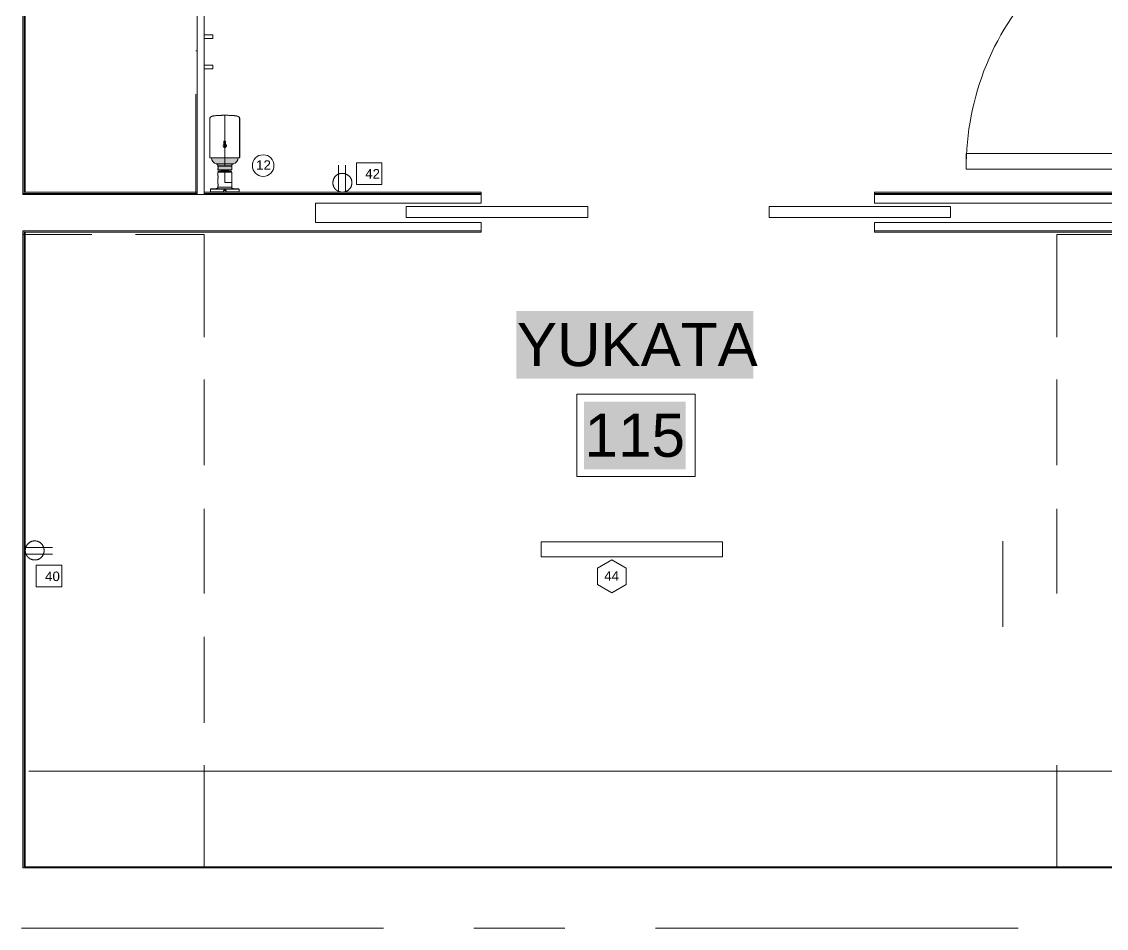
# Model space of a CAD drawing. Header units: inches. Extents: x 0.9 to 36.3, y 0.7 to 23.3.
# Drawn here: x 20.311 to 21.805, y 6.11 to 7.36 of the extents above; entities that cross this region are included whole.
import ezdxf

# ---------------------------------------------------------------- set-up
doc = ezdxf.new("R2010")
doc.units = ezdxf.units.IN
for name, color, linetype, lineweight, true_color in [('Boarder for name', 7, 'Continuous', 5, 0x777777), ('Doors', 7, 'Continuous', 5, 0xf2db9c), ('Lights', 7, 'Continuous', 5, 0xff0a0a), ('Numbering Lights', 1, 'Continuous', 0, 0xff0000), ('PDF_Geometry', 7, 'Continuous', 9, 0x777777)]:
    doc.layers.add(name, color=color, linetype=linetype, lineweight=lineweight, true_color=true_color)
for name, color, linetype, lineweight in [('CCTV', 253, 'Continuous', 0), ('Numbering CCTV', 253, 'Continuous', 0), ('Numbering receptecles', 170, 'Continuous', 0), ('Receptacles', 170, 'Continuous', 0)]:
    doc.layers.add(name, color=color, linetype=linetype, lineweight=lineweight)
doc.layers.add('PDF_Solid Fills', color=7, linetype='Continuous', true_color=0xffffff)
doc.layers.add('PDF_Text', color=7, linetype='Continuous')
doc.styles.add('PDF Arial', font='arial.ttf')
doc.styles.get("Standard").update_dxf_attribs({"font": 'arial.ttf'})

msp = doc.modelspace()

# ---------------------------------------------------------------- hatches: boundary and pattern name
at = {"layer": 'CCTV', "linetype": 'ByBlock', "ltscale": 0.001, "transparency": 33554559}
h = msp.add_hatch(color=256, dxfattribs=at)
edge = h.paths.add_edge_path()
edge.add_line((20.5907, 7.172), (20.5725, 7.172))
edge.add_arc((20.5811, 7.172), 0.00856, 180, 255.7838)
edge.add_spline(control_points=[(20.579, 7.1637), (20.579, 7.1637), (20.579, 7.1637), (20.579, 7.1637), (20.579, 7.1637), (20.579, 7.1637), (20.5791, 7.1637), (20.5791, 7.1637), (20.5792, 7.1637), (20.5793, 7.1637), (20.5795, 7.1637), (20.5796, 7.1637), (20.5798, 7.1637), (20.58, 7.1637), (20.5804, 7.1637), (20.5809, 7.1637), (20.5815, 7.1638), (20.5823, 7.1638), (20.5831, 7.1638), (20.584, 7.1637), (20.585, 7.1637), (20.5864, 7.1637), (20.5884, 7.1637), (20.5899, 7.1637), (20.5907, 7.1637)], knot_values=[0, 0, 0, 0, 0.000301, 0.001197, 0.002683, 0.004751, 0.007393, 0.010602, 0.018692, 0.028967, 0.041382, 0.055898, 0.072473, 0.091076, 0.111707, 0.159142, 0.214994, 0.279001, 0.350326, 0.42805, 0.511613, 0.600683, 0.793467, 1, 1, 1, 1], degree=3, periodic=0)
edge.add_line((20.5907, 7.1637), (20.5907, 7.172))
edge = h.paths.add_edge_path()
edge.add_line((20.609, 7.172), (20.5907, 7.172))
edge.add_line((20.5907, 7.172), (20.5907, 7.1637))
edge.add_spline(control_points=[(20.5907, 7.1637), (20.5915, 7.1637), (20.5931, 7.1637), (20.5954, 7.1637), (20.5971, 7.1637), (20.5984, 7.1638), (20.5992, 7.1638), (20.5999, 7.1638), (20.6006, 7.1637), (20.6012, 7.1637), (20.6016, 7.1637), (20.602, 7.1637), (20.6022, 7.1637), (20.6023, 7.1637), (20.6024, 7.1637), (20.6024, 7.1637), (20.6025, 7.1637), (20.6025, 7.1637), (20.6025, 7.1637)], knot_values=[0, 0, 0, 0, 0.206533, 0.399317, 0.57195, 0.649674, 0.720999, 0.785006, 0.840858, 0.888293, 0.927527, 0.958618, 0.971033, 0.981308, 0.989398, 0.995249, 0.998803, 1, 1, 1, 1], degree=3, periodic=0)
edge.add_arc((20.6004, 7.172), 0.00856, 284.2162, 360)
edge = h.paths.add_edge_path()
edge.add_spline(control_points=[(20.6002, 7.1608), (20.6002, 7.1612), (20.6003, 7.1618), (20.6008, 7.1627), (20.6016, 7.1634), (20.6022, 7.1637), (20.6025, 7.1637)], knot_values=[0, 0, 0, 0, 0.25011, 0.499979, 0.749911, 1, 1, 1, 1], degree=3, periodic=0)
edge.add_spline(control_points=[(20.6025, 7.1637), (20.6025, 7.1637), (20.6025, 7.1637), (20.6024, 7.1637), (20.6024, 7.1637), (20.6023, 7.1637), (20.6022, 7.1637), (20.602, 7.1637), (20.6016, 7.1637), (20.6012, 7.1637), (20.6006, 7.1637), (20.5999, 7.1638), (20.5992, 7.1638), (20.5984, 7.1638), (20.5971, 7.1637), (20.5954, 7.1637), (20.5931, 7.1637), (20.5915, 7.1637), (20.5907, 7.1637)], knot_values=[0, 0, 0, 0, 0.001197, 0.004751, 0.010602, 0.018692, 0.028967, 0.041382, 0.072473, 0.111707, 0.159142, 0.214994, 0.279001, 0.350326, 0.42805, 0.600683, 0.793467, 1, 1, 1, 1], degree=3, periodic=0)
edge.add_line((20.5907, 7.1637), (20.5907, 7.1608))
edge.add_line((20.5907, 7.1608), (20.6002, 7.1608))
edge = h.paths.add_edge_path()
edge.add_spline(control_points=[(20.5907, 7.1637), (20.5899, 7.1637), (20.5884, 7.1637), (20.5864, 7.1637), (20.585, 7.1637), (20.584, 7.1637), (20.5831, 7.1638), (20.5823, 7.1638), (20.5815, 7.1638), (20.5809, 7.1637), (20.5804, 7.1637), (20.58, 7.1637), (20.5798, 7.1637), (20.5796, 7.1637), (20.5795, 7.1637), (20.5793, 7.1637), (20.5792, 7.1637), (20.5791, 7.1637), (20.5791, 7.1637), (20.579, 7.1637), (20.579, 7.1637), (20.579, 7.1637), (20.579, 7.1637), (20.579, 7.1637), (20.579, 7.1637)], knot_values=[0, 0, 0, 0, 0.206533, 0.399317, 0.488387, 0.57195, 0.649674, 0.720999, 0.785006, 0.840858, 0.888293, 0.908924, 0.927527, 0.944102, 0.958618, 0.971033, 0.981308, 0.989398, 0.992607, 0.995249, 0.997317, 0.998803, 0.999699, 1, 1, 1, 1], degree=3, periodic=0)
edge.add_spline(control_points=[(20.579, 7.1637), (20.5793, 7.1637), (20.5799, 7.1634), (20.5807, 7.1627), (20.5812, 7.1618), (20.5813, 7.1612), (20.5813, 7.1608)], knot_values=[0, 0, 0, 0, 0.250089, 0.500021, 0.74989, 1, 1, 1, 1], degree=3, periodic=0)
edge.add_line((20.5813, 7.1608), (20.5907, 7.1608))
edge.add_line((20.5907, 7.1608), (20.5907, 7.1637))
h.paths.add_polyline_path([(20.6002, 7.1606), (20.5813, 7.1606), (20.5813, 7.16), (20.5813, 7.16), (20.5813, 7.1598), (20.5814, 7.1594), (20.5814, 7.1589), (20.5815, 7.1583), (20.5815, 7.1583, -0.016613), (20.5814, 7.1577, -0.025875), (20.5813, 7.1567, -0.00324), (20.5813, 7.1566), (20.5813, 7.1566), (20.5813, 7.1554), (20.6002, 7.1554)])

# ---------------------------------------------------------------- linework, layer by layer
at = {"layer": 'Boarder for name', "linetype": 'ByBlock'}
msp.add_lwpolyline([(21.0757, 6.846), (21.239, 6.846), (21.239, 6.7327), (21.0757, 6.7327)], close=True, dxfattribs=at)
at = {"layer": 'CCTV', "linetype": 'ByBlock'}
for p, q in [((20.5701, 7.2245), (20.5701, 7.2246)), ((20.5701, 7.223), (20.5701, 7.223)), ((20.5701, 7.223), (20.5701, 7.1758)), ((20.5701, 7.223), (20.5701, 7.223)), ((20.5702, 7.2265), (20.5703, 7.2269)), ((20.5702, 7.2264), (20.5703, 7.2268)), ((20.5702, 7.2265), (20.5702, 7.2264)), ((20.5703, 7.2268), (20.5703, 7.2269)), ((20.5703, 7.1722), (20.5703, 7.2268)), ((20.5907, 7.2308), (20.5907, 7.1954)), ((20.6112, 7.2265), (20.6112, 7.2269)), ((20.6112, 7.2269), (20.6112, 7.2268)), ((20.6112, 7.2268), (20.6112, 7.2264)), ((20.6112, 7.2268), (20.6112, 7.1722)), ((20.6112, 7.2264), (20.6112, 7.2265)), ((20.6114, 7.2246), (20.6114, 7.2245)), ((20.6114, 7.1758), (20.6114, 7.223)), ((20.6114, 7.223), (20.6114, 7.223)), ((20.6114, 7.223), (20.6114, 7.223)), ((20.5896, 7.1943), (20.5896, 7.1908)), ((20.5898, 7.1949), (20.5898, 7.1909)), ((20.5902, 7.1953), (20.5902, 7.191)), ((20.5903, 7.191), (20.5903, 7.1953)), ((20.5904, 7.1864), (20.5904, 7.1908)), ((20.5904, 7.1908), (20.5911, 7.1908)), ((20.5907, 7.1954), (20.5907, 7.191)), ((20.5911, 7.1908), (20.5911, 7.1864)), ((20.5912, 7.1953), (20.5912, 7.191)), ((20.5913, 7.191), (20.5913, 7.1953)), ((20.5916, 7.1909), (20.5916, 7.1949)), ((20.5919, 7.1908), (20.5919, 7.1943)), ((20.5701, 7.1758), (20.5701, 7.1758)), ((20.5701, 7.1758), (20.5701, 7.1758)), ((20.5701, 7.1757), (20.5701, 7.1758)), ((20.5911, 7.1864), (20.5904, 7.1864)), ((20.5907, 7.1862), (20.5907, 7.172)), ((20.6114, 7.1758), (20.6114, 7.1758)), ((20.6114, 7.1758), (20.6114, 7.1758)), ((20.6114, 7.1758), (20.6114, 7.1757)), ((20.5703, 7.1722), (20.6112, 7.1722)), ((20.5705, 7.172), (20.611, 7.172)), ((20.6002, 7.1608), (20.5813, 7.1608)), ((20.6002, 7.1606), (20.5813, 7.1606)), ((20.5813, 7.16), (20.5813, 7.1606)), ((20.5813, 7.16), (20.5813, 7.16)), ((20.5813, 7.16), (20.5813, 7.16)), ((20.5813, 7.16), (20.5813, 7.16)), ((20.5813, 7.16), (20.5813, 7.16)), ((20.5813, 7.16), (20.5813, 7.1598)), ((20.5813, 7.1598), (20.5813, 7.1598)), ((20.5813, 7.1598), (20.5814, 7.1594)), ((20.5814, 7.1607), (20.6001, 7.1607)), ((20.6, 7.1607), (20.5814, 7.1607)), ((20.5814, 7.1594), (20.5814, 7.1589)), ((20.5814, 7.1594), (20.5814, 7.1594)), ((20.5907, 7.1608), (20.5907, 7.172)), ((20.6002, 7.1554), (20.6002, 7.1606)), ((20.5813, 7.1567), (20.5813, 7.1566)), ((20.5813, 7.1566), (20.5813, 7.1566)), ((20.5813, 7.1566), (20.5813, 7.1566)), ((20.5813, 7.1566), (20.5813, 7.1566)), ((20.5813, 7.1566), (20.5813, 7.1566)), ((20.5813, 7.1554), (20.5813, 7.1566)), ((20.5813, 7.1554), (20.6002, 7.1554)), ((20.5907, 7.1522), (20.5813, 7.1522)), ((20.5813, 7.1522), (20.5813, 7.1472)), ((20.5813, 7.1472), (20.5813, 7.1472)), ((20.5813, 7.1472), (20.5813, 7.1472)), ((20.5813, 7.1472), (20.5813, 7.1472)), ((20.5813, 7.1472), (20.5813, 7.1471)), ((20.5813, 7.1472), (20.5813, 7.1472)), ((20.5813, 7.1471), (20.5814, 7.1467)), ((20.5814, 7.1589), (20.5815, 7.1583)), ((20.5814, 7.1577), (20.5814, 7.1577)), ((20.5814, 7.1467), (20.5814, 7.1467)), ((20.5814, 7.1467), (20.5815, 7.1461)), ((20.5815, 7.1583), (20.5815, 7.1583)), ((20.5815, 7.1461), (20.5815, 7.1454)), ((20.5815, 7.1454), (20.5815, 7.1454)), ((20.5815, 7.1448), (20.5815, 7.1448)), ((20.5817, 7.1551), (20.5998, 7.1551)), ((20.5906, 7.153), (20.5821, 7.153)), ((20.596, 7.1539), (20.5855, 7.1539)), ((20.5855, 7.153), (20.5855, 7.1539)), ((20.5906, 7.1378), (20.5906, 7.1522)), ((20.5907, 7.1384), (20.5907, 7.1529)), ((20.5907, 7.1379), (20.5907, 7.1529)), ((20.6002, 7.1522), (20.5907, 7.1522)), ((20.5994, 7.153), (20.5908, 7.153)), ((20.5908, 7.1522), (20.5908, 7.1512)), ((20.5908, 7.1512), (20.5908, 7.1384)), ((20.596, 7.1539), (20.596, 7.1539)), ((20.596, 7.153), (20.596, 7.1539)), ((20.6002, 7.1522), (20.6002, 7.1381)), ((20.5813, 7.1437), (20.5813, 7.1437)), ((20.5813, 7.1437), (20.5813, 7.1437)), ((20.5813, 7.1437), (20.5813, 7.1363)), ((20.5813, 7.1363), (20.5813, 7.1363)), ((20.5813, 7.1363), (20.5813, 7.1363)), ((20.5813, 7.1363), (20.5813, 7.1363)), ((20.5813, 7.1363), (20.5813, 7.1363)), ((20.5813, 7.1363), (20.5813, 7.1361)), ((20.5813, 7.1361), (20.5814, 7.1357)), ((20.5813, 7.1328), (20.5813, 7.1328)), ((20.5813, 7.1327), (20.5813, 7.1328)), ((20.5813, 7.1327), (20.5813, 7.1317)), ((20.5813, 7.1317), (20.6002, 7.1317)), ((20.5813, 7.1314), (20.6002, 7.1314)), ((20.5814, 7.1442), (20.5814, 7.1442)), ((20.5814, 7.1357), (20.5815, 7.1351)), ((20.5814, 7.1357), (20.5814, 7.1357)), ((20.5814, 7.1333), (20.5814, 7.1333)), ((20.5821, 7.1315), (20.5814, 7.1315)), ((20.6001, 7.1315), (20.5814, 7.1315)), ((20.6, 7.1315), (20.5814, 7.1315)), ((20.5815, 7.1351), (20.5815, 7.1345)), ((20.5815, 7.1345), (20.5815, 7.1345)), ((20.5815, 7.1339), (20.5815, 7.1339)), ((20.6002, 7.1378), (20.5906, 7.1378)), ((20.5907, 7.1384), (20.5908, 7.1384)), ((20.5907, 7.138), (20.599, 7.138)), ((20.6, 7.1379), (20.5907, 7.1379)), ((20.5911, 7.1381), (20.6002, 7.1381)), ((20.5911, 7.138), (20.6, 7.138)), ((20.599, 7.138), (20.599, 7.138)), ((20.5993, 7.1315), (20.6001, 7.1315)), ((20.6002, 7.1378), (20.6002, 7.1317)), ((20.5712, 7.1289), (20.571, 7.1249)), ((20.571, 7.1249), (20.5887, 7.1249)), ((20.6103, 7.1247), (20.5711, 7.1247)), ((20.6103, 7.1289), (20.5712, 7.1289)), ((20.5715, 7.1292), (20.5811, 7.1292)), ((20.5771, 7.1292), (20.5768, 7.1292)), ((20.5775, 7.1292), (20.5771, 7.1292)), ((20.5781, 7.1292), (20.5775, 7.1292)), ((20.5786, 7.1292), (20.5781, 7.1292)), ((20.5789, 7.1292), (20.5786, 7.1292)), ((20.5789, 7.1292), (20.5792, 7.1292)), ((20.6099, 7.1292), (20.5811, 7.1292)), ((20.5887, 7.1247), (20.5887, 7.1258)), ((20.589, 7.1258), (20.589, 7.1247)), ((20.5892, 7.1259), (20.5892, 7.1247)), ((20.5916, 7.1271), (20.5898, 7.1271)), ((20.5923, 7.1247), (20.5923, 7.1259)), ((20.5924, 7.1247), (20.5924, 7.1258)), ((20.5928, 7.1247), (20.5928, 7.1258)), ((20.5928, 7.1249), (20.6105, 7.1249)), ((20.6012, 7.1293), (20.6012, 7.1293)), ((20.6021, 7.1292), (20.6021, 7.1292)), ((20.6031, 7.1292), (20.6031, 7.1292)), ((20.604, 7.1292), (20.6034, 7.1292)), ((20.6044, 7.1292), (20.604, 7.1292)), ((20.604, 7.1292), (20.604, 7.1292)), ((20.6046, 7.1292), (20.6044, 7.1292)), ((20.6048, 7.1292), (20.6046, 7.1292)), ((20.6046, 7.1292), (20.6046, 7.1292)), ((20.6103, 7.1289), (20.6105, 7.1249))]:
    msp.add_line(p, q, dxfattribs=at)
for points in [[(20.5907, 7.2308), (20.586, 7.2308), (20.5797, 7.2305), (20.5758, 7.2301), (20.5744, 7.2298), (20.5722, 7.2291), (20.5707, 7.2279), (20.5703, 7.2269)], [(20.6112, 7.2269), (20.6108, 7.2279), (20.6093, 7.2291), (20.6071, 7.2298), (20.6057, 7.2301), (20.6018, 7.2305), (20.5955, 7.2308), (20.5907, 7.2308)], [(20.5815, 7.1583), (20.5814, 7.1577), (20.5814, 7.1571), (20.5813, 7.1567)], [(20.5815, 7.1454), (20.5815, 7.1448), (20.5814, 7.1442), (20.5813, 7.1438), (20.5813, 7.1437)], [(20.5815, 7.1345), (20.5815, 7.1339), (20.5814, 7.1333), (20.5813, 7.1329), (20.5813, 7.1328)], [(20.5768, 7.1292), (20.5767, 7.1292), (20.5767, 7.1292), (20.5766, 7.1292), (20.5766, 7.1292)], [(20.5811, 7.1293), (20.581, 7.1293), (20.581, 7.1293), (20.581, 7.1293), (20.5809, 7.1293), (20.5808, 7.1293), (20.5807, 7.1293), (20.5805, 7.1293), (20.5803, 7.1293), (20.5801, 7.1293), (20.5798, 7.1292), (20.5795, 7.1292), (20.5792, 7.1292)], [(20.6034, 7.1292), (20.603, 7.1292), (20.6027, 7.1292), (20.6024, 7.1292), (20.6021, 7.1292), (20.6018, 7.1292), (20.6015, 7.1292), (20.6012, 7.1293), (20.601, 7.1293), (20.6009, 7.1293), (20.6007, 7.1293), (20.6006, 7.1293), (20.6005, 7.1293), (20.6005, 7.1293), (20.6004, 7.1293)]]:
    msp.add_lwpolyline(points, dxfattribs=at)
msp.add_circle((20.5907, 7.1886), 0.00222, dxfattribs=at)
for centre, radius, start, end in [((20.6342, 7.223), 0.0641, 178.6387, 180.0077), ((20.5715, 7.2262), 0.00132, 168.119, 169.1187), ((20.5729, 7.2263), 0.00264, 162.8716, 167.331), ((20.573, 7.2263), 0.00273, 167.3137, 168.0753), ((20.6085, 7.2263), 0.00269, 12.6929, 14.3956), ((20.6085, 7.2263), 0.00275, 11.918, 12.696), ((20.61, 7.2262), 0.00132, 10.8929, 11.8814), ((20.5504, 7.223), 0.061, 359.9562, 1.3963), ((20.5885, 7.1892), 0.000151, 96.2932, 235.7068), ((20.5886, 7.1895), 0.000151, 88.2932, 227.7068), ((20.5907, 7.1886), 0.00236, 161.4414, 162.5586), ((20.5887, 7.1898), 0.000151, 80.2932, 219.7068), ((20.5907, 7.1886), 0.00236, 153.4414, 154.5586), ((20.5889, 7.19), 0.000151, 72.2932, 211.7068), ((20.5907, 7.1886), 0.00236, 145.4414, 146.5586), ((20.5891, 7.1903), 0.000151, 64.2932, 203.7068), ((20.5907, 7.1886), 0.00236, 137.4414, 138.5586), ((20.5894, 7.1905), 0.000151, 56.2932, 195.7068), ((20.5907, 7.1886), 0.00236, 129.4414, 130.5586), ((20.5897, 7.1907), 0.000151, 48.2932, 187.7068), ((20.5907, 7.1886), 0.00236, 121.4414, 122.5586), ((20.5907, 7.1943), 0.00113, 0, 180), ((20.5899, 7.1908), 0.000151, 40.2932, 179.7068), ((20.5907, 7.1886), 0.00236, 113.4414, 114.5586), ((20.5903, 7.1909), 0.000151, 32.2932, 171.7068), ((20.5907, 7.1886), 0.00236, 105.4414, 106.5586), ((20.5906, 7.1909), 0.000151, 24.2932, 163.7068), ((20.5907, 7.1886), 0.00236, 97.4414, 98.5586), ((20.5907, 7.1886), 0.00236, 89.4414, 90.5586), ((20.5909, 7.1909), 0.000151, 16.2932, 155.7068), ((20.5907, 7.1886), 0.00236, 81.4414, 82.5586), ((20.5912, 7.1909), 0.000151, 8.2932, 147.7068), ((20.5907, 7.1886), 0.00236, 73.4414, 74.5586), ((20.5915, 7.1908), 0.000151, 0.2932, 139.7068), ((20.5907, 7.1886), 0.00236, 65.4414, 66.5586), ((20.5918, 7.1907), 0.000151, 352.2932, 131.7068), ((20.5907, 7.1886), 0.00236, 57.4414, 58.5586), ((20.5921, 7.1905), 0.000151, 344.2932, 123.7068), ((20.5907, 7.1886), 0.00236, 49.4414, 50.5586), ((20.5923, 7.1903), 0.000151, 336.2932, 115.7068), ((20.5925, 7.19), 0.000151, 328.2932, 107.7068), ((20.5907, 7.1886), 0.00236, 41.4414, 42.5586), ((20.5907, 7.1886), 0.00236, 33.4414, 34.5586), ((20.5927, 7.1898), 0.000151, 320.2932, 99.7068), ((20.5907, 7.1886), 0.00236, 25.4414, 26.5586), ((20.5929, 7.1895), 0.000151, 312.2932, 91.7068), ((20.5907, 7.1886), 0.00236, 17.4414, 18.5586), ((20.593, 7.1892), 0.000151, 304.2932, 83.7068), ((20.635, 7.1758), 0.0649, 180.0379, 180.8928), ((20.5884, 7.1889), 0.000151, 104.2932, 243.7068), ((20.5884, 7.1885), 0.000151, 112.2932, 251.7068), ((20.5885, 7.1882), 0.000151, 120.2932, 259.7068), ((20.5907, 7.1886), 0.00236, 169.4414, 170.5586), ((20.5907, 7.1886), 0.00236, 177.4414, 178.5586), ((20.5907, 7.1886), 0.00236, 185.4414, 186.5586), ((20.5907, 7.1886), 0.00236, 193.4414, 194.5586), ((20.5885, 7.1879), 0.000151, 128.2932, 267.7068), ((20.5907, 7.1886), 0.00236, 201.4414, 202.5586), ((20.5887, 7.1876), 0.000151, 136.2932, 275.7068), ((20.5907, 7.1886), 0.00236, 209.4414, 210.5586), ((20.5888, 7.1873), 0.000151, 144.2932, 283.7068), ((20.5907, 7.1886), 0.00236, 217.4414, 218.5586), ((20.589, 7.1871), 0.000151, 152.2932, 291.7068), ((20.5907, 7.1886), 0.00236, 225.4414, 226.5586), ((20.5893, 7.1869), 0.000151, 160.2932, 299.7068), ((20.5907, 7.1886), 0.00236, 233.4414, 234.5586), ((20.5895, 7.1867), 0.000151, 168.2932, 307.7068), ((20.5907, 7.1886), 0.00236, 241.4414, 242.5586), ((20.5898, 7.1865), 0.000151, 176.2932, 315.7068), ((20.5907, 7.1886), 0.00236, 249.4414, 250.5586), ((20.5901, 7.1864), 0.000151, 184.2932, 323.7068), ((20.5907, 7.1886), 0.00236, 257.4414, 258.5586), ((20.5904, 7.1863), 0.000151, 192.2932, 331.7068), ((20.5907, 7.1886), 0.00236, 265.4414, 266.5586), ((20.5907, 7.1863), 0.000151, 200.2932, 339.7068), ((20.5911, 7.1863), 0.000151, 208.2932, 347.7068), ((20.5907, 7.1886), 0.00236, 273.4414, 274.5586), ((20.5914, 7.1864), 0.000151, 216.2932, 355.7068), ((20.5907, 7.1886), 0.00236, 281.4414, 282.5586), ((20.5907, 7.1886), 0.00236, 289.4414, 290.5586), ((20.5917, 7.1865), 0.000151, 224.2932, 3.7068), ((20.5907, 7.1886), 0.00236, 297.4414, 298.5586), ((20.592, 7.1867), 0.000151, 232.2932, 11.7068), ((20.5922, 7.1869), 0.000151, 240.2932, 19.7068), ((20.5907, 7.1886), 0.00236, 305.4414, 306.5586), ((20.5924, 7.1871), 0.000151, 248.2932, 27.7068), ((20.5907, 7.1886), 0.00236, 313.4414, 314.5586), ((20.5926, 7.1873), 0.000151, 256.2932, 35.7068), ((20.5907, 7.1886), 0.00236, 321.4414, 322.5586), ((20.5928, 7.1876), 0.000151, 264.2932, 43.7068), ((20.5907, 7.1886), 0.00236, 329.4414, 330.5586), ((20.5929, 7.1879), 0.000151, 272.2932, 51.7068), ((20.5907, 7.1886), 0.00236, 337.4414, 338.5586), ((20.593, 7.1882), 0.000151, 280.2932, 59.7068), ((20.5907, 7.1886), 0.00236, 345.4414, 346.5586), ((20.5907, 7.1886), 0.00236, 9.4414, 10.5586), ((20.593, 7.1889), 0.000151, 296.2932, 75.7068), ((20.593, 7.1885), 0.000151, 288.2932, 67.7068), ((20.5907, 7.1886), 0.00236, 1.4414, 2.5586), ((20.5907, 7.1886), 0.00236, 353.4414, 354.5586), ((20.5451, 7.1758), 0.0663, 359.1339, 359.9504), ((20.5876, 7.1741), 0.0175, 183.5364, 183.772), ((20.5705, 7.1722), 0.000188, 179.9607, 269.9607), ((20.5705, 7.1722), 0.000188, 220.1314, 269.9952), ((20.5811, 7.172), 0.00856, 180, 255.7838), ((20.5814, 7.1608), 0.000113, 182.1629, 269.9884), ((20.5814, 7.1606), 0.000113, 90, 180), ((20.5711, 7.1581), 0.0104, 9.7365, 10.4294), ((20.6, 7.1606), 0.000113, 0, 90), ((20.6001, 7.1608), 0.000113, 270.0139, 357.8293), ((20.6004, 7.172), 0.00856, 284.2162, 0), ((20.611, 7.1722), 0.000188, 270.0392, 0.0393), ((20.611, 7.1722), 0.000188, 270.0047, 318.0476), ((20.6108, 7.1723), 0.000445, 339.9561, 341.2777), ((20.572, 7.1583), 0.00947, 350.2404, 356.1922), ((20.5716, 7.1584), 0.0099, 349.5539, 350.2963), ((20.5817, 7.1554), 0.000377, 180, 270), ((20.5821, 7.1522), 0.000754, 89.9951, 180.0003), ((20.5723, 7.1583), 0.00915, 356.2833, 359.9935), ((20.5843, 7.1539), 0.00113, 360, 89.9984), ((20.5906, 7.1529), 0.000113, 0.0002, 90.0001), ((20.5908, 7.1529), 0.000113, 90, 180.0003), ((20.5971, 7.1539), 0.00113, 90.0016, 180), ((20.5994, 7.1522), 0.000754, 359.9999, 89.9956), ((20.5998, 7.1554), 0.000377, 270, 0), ((20.5828, 7.1324), 0.00153, 168.3921, 168.6145), ((20.5814, 7.1317), 0.000113, 180, 270), ((20.5814, 7.1314), 0.000113, 93.3342, 176.5845), ((20.5911, 7.1384), 0.000377, 179.9999, 270), ((20.5991, 7.1381), 0.000189, 225, 270), ((20.6, 7.1381), 0.000113, 270.0174, 359.9522), ((20.6, 7.1378), 0.000113, 359.9526, 90.0169), ((20.6, 7.1317), 0.000113, 270, 360), ((20.6001, 7.1314), 0.000113, 3.4156, 86.6656), ((20.5711, 7.1249), 0.000189, 177, 270), ((20.5715, 7.1289), 0.000377, 90.2612, 176.991), ((20.5766, 7.1291), 0.000187, 87.1644, 90.3609), ((20.5811, 7.1291), 0.000189, 91.4591, 132.968), ((20.5907, 7.1258), 0.00207, 0, 180), ((20.5907, 7.1258), 0.00188, 178.5039, 179.9886), ((20.5907, 7.1258), 0.0017, 0, 180), ((20.5907, 7.1258), 0.00188, 0.0079, 1.4905), ((20.6004, 7.1291), 0.000189, 47.032, 88.5409), ((20.6009, 7.1341), 0.00486, 266.175, 266.4349), ((20.6035, 7.3107), 0.1815, 269.5574, 269.8737), ((20.6042, 7.5299), 0.4007, 269.8511, 269.977), ((20.6042, 7.3627), 0.2334, 269.9657, 270.1122), ((20.6049, 7.1291), 0.000187, 89.6391, 92.833), ((20.6099, 7.1289), 0.000377, 3.009, 89.7389), ((20.6103, 7.1249), 0.000189, 270, 3)]:
    msp.add_arc(centre, radius, start, end, dxfattribs=at)
for points, knots in [([(20.5701, 7.223), (20.5701, 7.2233), (20.5701, 7.2241), (20.5701, 7.2251), (20.5701, 7.2258), (20.5702, 7.2262), (20.5702, 7.2264), (20.5702, 7.2265)], [0, 0, 0, 0, 0.329676, 0.624769, 0.854843, 0.938729, 1, 1, 1, 1]), ([(20.5701, 7.2246), (20.5701, 7.2247), (20.5701, 7.2251), (20.5701, 7.2255), (20.5702, 7.2257)], [0, 0, 0, 0, 0.279998, 1, 1, 1, 1]), ([(20.5702, 7.2262), (20.5702, 7.2262), (20.5702, 7.2263), (20.5702, 7.2264), (20.5702, 7.2264)], [0, 0, 0, 0, 0.305351, 1, 1, 1, 1]), ([(20.5702, 7.2257), (20.5702, 7.2258), (20.5702, 7.2259), (20.5702, 7.2261), (20.5702, 7.2262)], [0, 0, 0, 0, 0.280719, 1, 1, 1, 1]), ([(20.5907, 7.2306), (20.5895, 7.2306), (20.5871, 7.2306), (20.5841, 7.2305), (20.5817, 7.2305), (20.58, 7.2304), (20.5783, 7.2302), (20.5767, 7.23), (20.5752, 7.2298), (20.5741, 7.2296), (20.5733, 7.2293), (20.5726, 7.2291), (20.572, 7.2289), (20.5716, 7.2286), (20.5712, 7.2283), (20.5708, 7.228), (20.5705, 7.2275), (20.5704, 7.2272), (20.5704, 7.2271)], [0, 0, 0, 0, 0.16895, 0.337337, 0.42085, 0.503288, 0.583665, 0.660468, 0.731538, 0.794467, 0.822316, 0.847639, 0.890831, 0.909132, 0.925542, 0.953902, 0.978104, 1, 1, 1, 1]), ([(20.6111, 7.227), (20.6111, 7.2271), (20.611, 7.2274), (20.6106, 7.2281), (20.6099, 7.2287), (20.6089, 7.2291), (20.6078, 7.2295), (20.6065, 7.2298), (20.605, 7.23), (20.6037, 7.2302), (20.6025, 7.2303), (20.6014, 7.2304), (20.5999, 7.2304), (20.5981, 7.2305), (20.5962, 7.2306), (20.5938, 7.2306), (20.592, 7.2306), (20.5907, 7.2306)], [0, 0, 0, 0, 0.021763, 0.045513, 0.106268, 0.148141, 0.200098, 0.262267, 0.333115, 0.410206, 0.45033, 0.491185, 0.574399, 0.658801, 0.743802, 0.829099, 1, 1, 1, 1]), ([(20.6112, 7.2264), (20.6113, 7.2264), (20.6113, 7.2263), (20.6113, 7.2262), (20.6113, 7.2261)], [0, 0, 0, 0, 0.193013, 1, 1, 1, 1]), ([(20.6112, 7.2265), (20.6113, 7.2264), (20.6113, 7.2262), (20.6113, 7.2258), (20.6114, 7.2251), (20.6114, 7.2241), (20.6114, 7.2233), (20.6114, 7.223)], [0, 0, 0, 0, 0.061242, 0.145109, 0.375171, 0.670285, 1, 1, 1, 1]), ([(20.6113, 7.2261), (20.6113, 7.2261), (20.6113, 7.226), (20.6113, 7.2258), (20.6113, 7.2257)], [0, 0, 0, 0, 0.219658, 1, 1, 1, 1]), ([(20.6113, 7.2257), (20.6113, 7.2256), (20.6114, 7.2253), (20.6114, 7.2249), (20.6114, 7.2246)], [0, 0, 0, 0, 0.217239, 1, 1, 1, 1]), ([(20.5702, 7.1724), (20.5702, 7.1724), (20.5702, 7.1726), (20.5701, 7.173), (20.5701, 7.1737), (20.5701, 7.1747), (20.5701, 7.1754), (20.5701, 7.1758)], [0, 0, 0, 0, 0.064688, 0.150909, 0.38261, 0.675091, 1, 1, 1, 1]), ([(20.5701, 7.1731), (20.5701, 7.1733), (20.5701, 7.1739), (20.5701, 7.1745), (20.5701, 7.1748)], [0, 0, 0, 0, 0.45263, 1, 1, 1, 1]), ([(20.6114, 7.1748), (20.6114, 7.1746), (20.6114, 7.1743), (20.6114, 7.1738), (20.6113, 7.1733), (20.6113, 7.173), (20.6113, 7.1727), (20.6113, 7.1724), (20.6112, 7.1723), (20.6112, 7.1723), (20.6112, 7.1722), (20.6112, 7.1722), (20.6112, 7.1722)], [0, 0, 0, 0, 0.207455, 0.399562, 0.571382, 0.718495, 0.837159, 0.924422, 0.955628, 0.978348, 0.992746, 1, 1, 1, 1]), ([(20.6114, 7.1758), (20.6114, 7.1754), (20.6114, 7.1747), (20.6114, 7.1737), (20.6113, 7.173), (20.6113, 7.1726), (20.6113, 7.1724), (20.6112, 7.1723)], [0, 0, 0, 0, 0.329568, 0.624521, 0.854772, 0.938556, 1, 1, 1, 1]), ([(20.5703, 7.1722), (20.5703, 7.1722), (20.5702, 7.1722), (20.5702, 7.1723), (20.5702, 7.1723), (20.5702, 7.1725), (20.5702, 7.1727), (20.5702, 7.1729), (20.5702, 7.173)], [0, 0, 0, 0, 0.025196, 0.076231, 0.157082, 0.2682, 0.578703, 1, 1, 1, 1]), ([(20.5702, 7.1722), (20.5702, 7.1722), (20.5702, 7.1723), (20.5702, 7.1723), (20.5702, 7.1724)], [0, 0, 0, 0, 0.229035, 1, 1, 1, 1]), ([(20.5703, 7.1721), (20.5703, 7.1721), (20.5703, 7.1722), (20.5703, 7.1722), (20.5702, 7.1722)], [0, 0, 0, 0, 0.310706, 1, 1, 1, 1]), ([(20.5705, 7.172), (20.5704, 7.172), (20.5704, 7.172), (20.5703, 7.1721), (20.5703, 7.1721)], [0, 0, 0, 0, 0.567595, 1, 1, 1, 1]), ([(20.579, 7.1637), (20.579, 7.1637), (20.579, 7.1637), (20.579, 7.1637), (20.579, 7.1637), (20.579, 7.1637), (20.5791, 7.1637), (20.5791, 7.1637), (20.5792, 7.1637), (20.5793, 7.1637), (20.5795, 7.1637), (20.5796, 7.1637), (20.5798, 7.1637), (20.58, 7.1637), (20.5804, 7.1637), (20.5809, 7.1637), (20.5815, 7.1638), (20.5823, 7.1638), (20.5831, 7.1638), (20.584, 7.1637), (20.585, 7.1637), (20.5864, 7.1637), (20.5884, 7.1637), (20.5899, 7.1637), (20.5907, 7.1637)], [0, 0, 0, 0, 0.000301, 0.001197, 0.002683, 0.004751, 0.007393, 0.010602, 0.018692, 0.028967, 0.041382, 0.055898, 0.072473, 0.091076, 0.111707, 0.159142, 0.214994, 0.279001, 0.350326, 0.42805, 0.511613, 0.600683, 0.793467, 1, 1, 1, 1]), ([(20.5813, 7.1608), (20.5813, 7.1612), (20.5812, 7.1618), (20.5807, 7.1627), (20.5799, 7.1634), (20.5793, 7.1637), (20.579, 7.1637)], [0, 0, 0, 0, 0.25011, 0.499979, 0.749911, 1, 1, 1, 1]), ([(20.5813, 7.1599), (20.5813, 7.1598), (20.5814, 7.1592), (20.5815, 7.1587), (20.5815, 7.1583)], [0, 0, 0, 0, 0.16346, 1, 1, 1, 1]), ([(20.5907, 7.1637), (20.5915, 7.1637), (20.5931, 7.1637), (20.5954, 7.1637), (20.5971, 7.1637), (20.5984, 7.1638), (20.5992, 7.1638), (20.5999, 7.1638), (20.6006, 7.1637), (20.6012, 7.1637), (20.6016, 7.1637), (20.602, 7.1637), (20.6022, 7.1637), (20.6023, 7.1637), (20.6024, 7.1637), (20.6024, 7.1637), (20.6025, 7.1637), (20.6025, 7.1637), (20.6025, 7.1637)], [0, 0, 0, 0, 0.206533, 0.399317, 0.57195, 0.649674, 0.720999, 0.785006, 0.840858, 0.888293, 0.927527, 0.958618, 0.971033, 0.981308, 0.989398, 0.995249, 0.998803, 1, 1, 1, 1]), ([(20.6002, 7.1608), (20.6002, 7.1612), (20.6003, 7.1618), (20.6008, 7.1627), (20.6016, 7.1634), (20.6022, 7.1637), (20.6025, 7.1637)], [0, 0, 0, 0, 0.25011, 0.499979, 0.749911, 1, 1, 1, 1]), ([(20.6112, 7.1721), (20.6112, 7.1721), (20.6111, 7.172), (20.611, 7.172), (20.611, 7.172)], [0, 0, 0, 0, 0.441295, 1, 1, 1, 1]), ([(20.6112, 7.1723), (20.6112, 7.1723), (20.6112, 7.1723), (20.6112, 7.1722), (20.6112, 7.1722)], [0, 0, 0, 0, 0.268551, 1, 1, 1, 1]), ([(20.6112, 7.1722), (20.6112, 7.1722), (20.6112, 7.1722), (20.6112, 7.1721), (20.6112, 7.1721)], [0, 0, 0, 0, 0.207703, 1, 1, 1, 1]), ([(20.5815, 7.1454), (20.5815, 7.1456), (20.5815, 7.1458), (20.5815, 7.1461), (20.5814, 7.1464), (20.5814, 7.1467), (20.5814, 7.147), (20.5813, 7.1472), (20.5813, 7.1472)], [0, 0, 0, 0, 0.180756, 0.355289, 0.518546, 0.66425, 0.888408, 1, 1, 1, 1]), ([(20.5813, 7.1472), (20.5813, 7.1472), (20.5813, 7.1472), (20.5813, 7.1472), (20.5813, 7.1472)], [0, 0, 0, 0, 0.399911, 1, 1, 1, 1]), ([(20.5815, 7.1454), (20.5815, 7.1452), (20.5815, 7.1448), (20.5814, 7.1443), (20.5814, 7.1439), (20.5813, 7.1437), (20.5813, 7.1437)], [0, 0, 0, 0, 0.362731, 0.675684, 0.898012, 1, 1, 1, 1]), ([(20.5906, 7.1522), (20.5906, 7.1523), (20.5906, 7.1524), (20.5906, 7.1525), (20.5906, 7.1526), (20.5906, 7.1527), (20.5906, 7.1528), (20.5906, 7.1529), (20.5906, 7.1529), (20.5906, 7.1529), (20.5906, 7.153), (20.5906, 7.153), (20.5906, 7.153), (20.5906, 7.153), (20.5906, 7.153), (20.5906, 7.153), (20.5906, 7.153), (20.5906, 7.153)], [0, 0, 0, 0, 0.195031, 0.382715, 0.555562, 0.707111, 0.773007, 0.831468, 0.88192, 0.923867, 0.956937, 0.970029, 0.980777, 0.989163, 0.995173, 0.998789, 1, 1, 1, 1]), ([(20.5908, 7.153), (20.5908, 7.153), (20.5908, 7.153), (20.5908, 7.153), (20.5908, 7.153), (20.5908, 7.153), (20.5908, 7.153), (20.5908, 7.153), (20.5908, 7.1529), (20.5908, 7.1529), (20.5908, 7.1529), (20.5908, 7.1528), (20.5908, 7.1527), (20.5908, 7.1526), (20.5908, 7.1525), (20.5908, 7.1524), (20.5908, 7.1523), (20.5908, 7.1522)], [0, 0, 0, 0, 0.001211, 0.004824, 0.010829, 0.019214, 0.029964, 0.043058, 0.076115, 0.118071, 0.168524, 0.226977, 0.292884, 0.444426, 0.617298, 0.804923, 1, 1, 1, 1]), ([(20.5813, 7.1314), (20.5813, 7.1313), (20.5813, 7.1311), (20.5812, 7.1308), (20.581, 7.1306), (20.5808, 7.1303), (20.5804, 7.13), (20.5799, 7.1298), (20.5793, 7.1297), (20.5784, 7.1295), (20.5773, 7.1294), (20.5759, 7.1293), (20.5745, 7.1293), (20.573, 7.1292), (20.572, 7.1292), (20.5716, 7.1292)], [0, 0, 0, 0, 0.031047, 0.058469, 0.083921, 0.108718, 0.159185, 0.212975, 0.27011, 0.330095, 0.456287, 0.587981, 0.723285, 0.860877, 1, 1, 1, 1]), ([(20.5811, 7.1293), (20.581, 7.1293), (20.5809, 7.1293), (20.5807, 7.1293), (20.5802, 7.1293), (20.5796, 7.1293), (20.5791, 7.1293), (20.5789, 7.1293)], [0, 0, 0, 0, 0.050246, 0.1273, 0.355274, 0.657213, 1, 1, 1, 1]), ([(20.5811, 7.1293), (20.5811, 7.1293), (20.5811, 7.1293), (20.5811, 7.1293), (20.5811, 7.1293), (20.5811, 7.1293)], [0, 0, 0, 0, 0.234882, 0.561752, 1, 1, 1, 1]), ([(20.5813, 7.1437), (20.5813, 7.1437), (20.5813, 7.1437), (20.5813, 7.1437), (20.5813, 7.1437)], [0, 0, 0, 0, 0.3695, 1, 1, 1, 1]), ([(20.5815, 7.1345), (20.5815, 7.1346), (20.5815, 7.1348), (20.5815, 7.1351), (20.5814, 7.1354), (20.5814, 7.1357), (20.5814, 7.136), (20.5813, 7.1362), (20.5813, 7.1363)], [0, 0, 0, 0, 0.181707, 0.357092, 0.520994, 0.66706, 0.89078, 1, 1, 1, 1]), ([(20.5813, 7.1363), (20.5813, 7.1363), (20.5813, 7.1363), (20.5813, 7.1363), (20.5813, 7.1363)], [0, 0, 0, 0, 0.399191, 1, 1, 1, 1]), ([(20.5815, 7.1345), (20.5815, 7.1343), (20.5815, 7.1339), (20.5814, 7.1334), (20.5814, 7.133), (20.5813, 7.1328), (20.5813, 7.1327)], [0, 0, 0, 0, 0.356849, 0.666708, 0.89065, 1, 1, 1, 1]), ([(20.5813, 7.1327), (20.5813, 7.1327), (20.5813, 7.1327), (20.5813, 7.1327), (20.5813, 7.1327)], [0, 0, 0, 0, 0.369358, 1, 1, 1, 1]), ([(20.5906, 7.1378), (20.5906, 7.1378), (20.5907, 7.1378), (20.5907, 7.1378), (20.5907, 7.1379), (20.5907, 7.1379), (20.5907, 7.1379), (20.5907, 7.1379), (20.5907, 7.1379), (20.5907, 7.1379), (20.5907, 7.1379), (20.5907, 7.1379), (20.5907, 7.1379)], [0, 0, 0, 0, 0.333634, 0.493974, 0.64506, 0.781451, 0.84162, 0.894676, 0.938748, 0.971951, 0.992756, 1, 1, 1, 1]), ([(20.5908, 7.1384), (20.5908, 7.1383), (20.5909, 7.1383), (20.5909, 7.1382), (20.591, 7.1381), (20.5911, 7.1381), (20.5911, 7.1381)], [0, 0, 0, 0, 0.250016, 0.500028, 0.750035, 1, 1, 1, 1]), ([(20.5911, 7.1381), (20.5911, 7.1381), (20.5911, 7.1381), (20.5911, 7.138), (20.5911, 7.138), (20.5911, 7.138), (20.5911, 7.138), (20.5911, 7.138), (20.5911, 7.138), (20.5911, 7.138)], [0, 0, 0, 0, 0.381694, 0.554211, 0.705338, 0.829431, 0.921948, 0.979181, 1, 1, 1, 1]), ([(20.6002, 7.1314), (20.6002, 7.1313), (20.6002, 7.1311), (20.6003, 7.1308), (20.6004, 7.1306), (20.6007, 7.1303), (20.6011, 7.13), (20.6016, 7.1298), (20.6022, 7.1297), (20.603, 7.1295), (20.6042, 7.1294), (20.6056, 7.1293), (20.607, 7.1293), (20.6085, 7.1292), (20.6094, 7.1292), (20.6099, 7.1292)], [0, 0, 0, 0, 0.031043, 0.058459, 0.083906, 0.108701, 0.159168, 0.212963, 0.270104, 0.330093, 0.456292, 0.587989, 0.723294, 0.860882, 1, 1, 1, 1]), ([(20.6048, 7.1292), (20.6047, 7.1292), (20.6045, 7.1293), (20.6037, 7.1293), (20.6028, 7.1293), (20.6019, 7.1293), (20.6013, 7.1293), (20.6008, 7.1293), (20.6005, 7.1293), (20.6005, 7.1293), (20.6004, 7.1293)], [0, 0, 0, 0, 0.063952, 0.177823, 0.499091, 0.669538, 0.820554, 0.935146, 0.974189, 1, 1, 1, 1]), ([(20.6004, 7.1293), (20.6004, 7.1293), (20.6004, 7.1293), (20.6004, 7.1293), (20.6004, 7.1293)], [0, 0, 0, 0, 0.747546, 1, 1, 1, 1]), ([(20.5789, 7.1293), (20.5784, 7.1293), (20.5777, 7.1293), (20.577, 7.1293), (20.5767, 7.1292), (20.5766, 7.1292)], [0, 0, 0, 0, 0.648972, 0.876968, 1, 1, 1, 1]), ([(20.5766, 7.1292), (20.5766, 7.1292), (20.5766, 7.1292), (20.5766, 7.1292), (20.5766, 7.1292), (20.5767, 7.1292), (20.5767, 7.1292), (20.5767, 7.1292), (20.5768, 7.1292), (20.5769, 7.1292), (20.577, 7.1292), (20.5771, 7.1292), (20.5773, 7.1292), (20.5776, 7.1292), (20.578, 7.1292), (20.5784, 7.1292), (20.5787, 7.1292), (20.5789, 7.1292)], [0, 0, 0, 0, 0.001083, 0.004677, 0.010748, 0.019252, 0.030141, 0.043367, 0.076642, 0.118695, 0.16913, 0.227539, 0.293447, 0.445094, 0.617931, 0.805158, 1, 1, 1, 1]), ([(20.5766, 7.1292), (20.5766, 7.1292), (20.5766, 7.1292), (20.5766, 7.1292), (20.5766, 7.1292)], [0, 0, 0, 0, 0.510054, 1, 1, 1, 1]), ([(20.5789, 7.1292), (20.579, 7.1292), (20.5793, 7.1292), (20.5797, 7.1292), (20.5801, 7.1293), (20.5804, 7.1293), (20.5806, 7.1293), (20.5807, 7.1293), (20.5808, 7.1293), (20.5809, 7.1293), (20.581, 7.1293), (20.5811, 7.1293), (20.5811, 7.1293), (20.5811, 7.1293), (20.5811, 7.1293)], [0, 0, 0, 0, 0.195644, 0.383042, 0.555658, 0.706858, 0.772491, 0.830705, 0.880953, 0.922708, 0.955634, 0.979694, 0.994666, 1, 1, 1, 1]), ([(20.5889, 7.1258), (20.5888, 7.1258), (20.5888, 7.1258), (20.5888, 7.1258), (20.5887, 7.1258), (20.5887, 7.1258), (20.5887, 7.1258), (20.5887, 7.1258), (20.5887, 7.1258), (20.5887, 7.1258)], [0, 0, 0, 0, 0.35643, 0.535493, 0.69769, 0.830118, 0.925702, 0.980783, 1, 1, 1, 1]), ([(20.5889, 7.1259), (20.5889, 7.1262), (20.589, 7.1267), (20.5894, 7.1272), (20.5896, 7.1273)], [0, 0, 0, 0, 0.500625, 1, 1, 1, 1]), ([(20.589, 7.1258), (20.589, 7.1258), (20.589, 7.1258), (20.589, 7.1258), (20.589, 7.1258), (20.589, 7.1258), (20.589, 7.1258), (20.5889, 7.1258), (20.5889, 7.1258), (20.5889, 7.1258)], [0, 0, 0, 0, 0.019071, 0.071637, 0.161856, 0.287608, 0.444159, 0.622044, 1, 1, 1, 1]), ([(20.5892, 7.1259), (20.5892, 7.1259), (20.5892, 7.1259), (20.5891, 7.1258), (20.5891, 7.1258), (20.5891, 7.1258), (20.5891, 7.1258), (20.589, 7.1258), (20.589, 7.1258), (20.589, 7.1258)], [0, 0, 0, 0, 0.408529, 0.574776, 0.709499, 0.821333, 0.913324, 0.975308, 1, 1, 1, 1]), ([(20.5892, 7.1259), (20.5892, 7.1261), (20.5893, 7.1266), (20.5896, 7.1269), (20.5898, 7.1271)], [0, 0, 0, 0, 0.499226, 1, 1, 1, 1]), ([(20.5896, 7.1273), (20.5898, 7.1275), (20.5901, 7.1276), (20.5907, 7.1278), (20.5913, 7.1276), (20.5917, 7.1275), (20.5919, 7.1273)], [0, 0, 0, 0, 0.250162, 0.500007, 0.749854, 1, 1, 1, 1]), ([(20.5898, 7.1271), (20.5898, 7.1271), (20.5898, 7.1271), (20.5897, 7.1272), (20.5897, 7.1272)], [0, 0, 0, 0, 0.675258, 1, 1, 1, 1]), ([(20.5897, 7.1272), (20.5897, 7.1272), (20.5897, 7.1272), (20.5897, 7.1272), (20.5897, 7.1272)], [0, 0, 0, 0, 0.74457, 1, 1, 1, 1]), ([(20.5898, 7.1271), (20.59, 7.1272), (20.5902, 7.1273), (20.5907, 7.1274), (20.5912, 7.1273), (20.5915, 7.1272), (20.5916, 7.1271)], [0, 0, 0, 0, 0.252181, 0.500022, 0.747876, 1, 1, 1, 1]), ([(20.5916, 7.1271), (20.5917, 7.1271), (20.5917, 7.1271), (20.5917, 7.1272), (20.5917, 7.1272)], [0, 0, 0, 0, 0.643731, 1, 1, 1, 1]), ([(20.5916, 7.1271), (20.5917, 7.127), (20.5919, 7.1268), (20.5921, 7.1265), (20.5922, 7.1262), (20.5923, 7.126), (20.5923, 7.1259)], [0, 0, 0, 0, 0.250077, 0.50015, 0.750157, 1, 1, 1, 1]), ([(20.5917, 7.1272), (20.5917, 7.1272), (20.5917, 7.1272), (20.5917, 7.1272), (20.5917, 7.1272)], [0, 0, 0, 0, 0.753197, 1, 1, 1, 1]), ([(20.5919, 7.1273), (20.5921, 7.1272), (20.5925, 7.1267), (20.5926, 7.1262), (20.5926, 7.1259)], [0, 0, 0, 0, 0.499419, 1, 1, 1, 1]), ([(20.5924, 7.1258), (20.5924, 7.1258), (20.5924, 7.1258), (20.5924, 7.1258), (20.5924, 7.1258), (20.5924, 7.1258), (20.5924, 7.1258), (20.5923, 7.1259), (20.5923, 7.1259), (20.5923, 7.1259)], [0, 0, 0, 0, 0.019377, 0.072954, 0.164671, 0.291884, 0.449279, 0.626904, 1, 1, 1, 1]), ([(20.5926, 7.1258), (20.5926, 7.1258), (20.5925, 7.1258), (20.5925, 7.1258), (20.5925, 7.1258), (20.5925, 7.1258), (20.5924, 7.1258), (20.5924, 7.1258), (20.5924, 7.1258), (20.5924, 7.1258)], [0, 0, 0, 0, 0.377956, 0.555841, 0.712392, 0.838144, 0.928363, 0.980929, 1, 1, 1, 1]), ([(20.5928, 7.1258), (20.5928, 7.1258), (20.5928, 7.1258), (20.5928, 7.1258), (20.5928, 7.1258), (20.5927, 7.1258), (20.5927, 7.1258), (20.5927, 7.1258), (20.5926, 7.1258), (20.5926, 7.1258)], [0, 0, 0, 0, 0.019217, 0.074298, 0.169882, 0.30231, 0.464507, 0.64357, 1, 1, 1, 1]), ([(20.6004, 7.1293), (20.6004, 7.1293), (20.6004, 7.1293), (20.6004, 7.1293), (20.6004, 7.1293)], [0, 0, 0, 0, 0.283854, 1, 1, 1, 1]), ([(20.6004, 7.1293), (20.6004, 7.1293), (20.6005, 7.1293), (20.6005, 7.1293), (20.6006, 7.1293)], [0, 0, 0, 0, 0.381849, 1, 1, 1, 1]), ([(20.6006, 7.1293), (20.6006, 7.1293), (20.6008, 7.1293), (20.601, 7.1293), (20.6012, 7.1293)], [0, 0, 0, 0, 0.195328, 1, 1, 1, 1]), ([(20.6012, 7.1293), (20.6013, 7.1293), (20.6016, 7.1292), (20.6019, 7.1292), (20.6021, 7.1292)], [0, 0, 0, 0, 0.22824, 1, 1, 1, 1]), ([(20.6046, 7.1292), (20.6047, 7.1292), (20.6048, 7.1292), (20.6048, 7.1292), (20.6049, 7.1292), (20.6049, 7.1292)], [0, 0, 0, 0, 0.712683, 0.907562, 1, 1, 1, 1]), ([(20.6049, 7.1292), (20.6049, 7.1292), (20.6048, 7.1292), (20.6048, 7.1292), (20.6048, 7.1292)], [0, 0, 0, 0, 0.217591, 1, 1, 1, 1]), ([(20.6049, 7.1292), (20.6049, 7.1292), (20.6049, 7.1292), (20.6049, 7.1292), (20.6049, 7.1292)], [0, 0, 0, 0, 0.623351, 1, 1, 1, 1])]:
    msp.add_open_spline(points, degree=3, knots=knots, dxfattribs=at)
for points in [[(20.5703, 7.1722), (20.5703, 7.1722), (20.5703, 7.1721), (20.5703, 7.1721)], [(20.6112, 7.1721), (20.6112, 7.1721), (20.6112, 7.1722), (20.6112, 7.1722)]]:
    msp.add_open_spline(points, degree=3, dxfattribs=at)
at = {"layer": 'Doors', "linetype": 'ByBlock'}
msp.add_lwpolyline([(21.6125, 7.178), (21.6125, 7.1564), (21.9874, 7.1564), (21.9874, 7.178)], close=True, dxfattribs=at)
msp.add_arc((21.9845, 7.1593), 0.372, 89.546, 180.454, dxfattribs=at)
at = {"layer": 'Lights', "linetype": 'ByBlock'}
msp.add_lwpolyline([(21.0266, 6.6217), (21.0266, 6.6427), (21.2766, 6.6427), (21.2766, 6.6217)], close=True, dxfattribs=at)
at = {"layer": 'Numbering CCTV', "linetype": 'ByBlock', "ltscale": 0.001}
msp.add_circle((20.6436, 7.1613), 0.0149, dxfattribs=at)
at = {"layer": 'Numbering Lights', "linetype": 'ByBlock', "ltscale": 0.001}
msp.add_lwpolyline([(21.1241, 6.6178), (21.1045, 6.6065), (21.1045, 6.5838), (21.1241, 6.5724), (21.1438, 6.5838), (21.1438, 6.6065)], close=True, dxfattribs=at)
at = {"layer": 'Numbering receptecles', "linetype": 'ByBlock', "ltscale": 0.001}
for points in [[(20.7721, 7.1652), (20.8071, 7.1652), (20.8071, 7.1353), (20.7721, 7.1353)], [(20.331, 6.6103), (20.366, 6.6103), (20.366, 6.5805), (20.331, 6.5805)]]:
    msp.add_lwpolyline(points, close=True, dxfattribs=at)
at = {"layer": 'PDF_Geometry', "linetype": 'ByBlock'}
for points in [[(20.5525, 7.1214), (20.3125, 7.1214), (20.3125, 7.6647), (20.3125, 7.7147), (20.3125, 9.223), (20.5525, 9.223)], [(20.5625, 7.1247), (20.9441, 7.1247), (20.9441, 7.123), (20.9441, 7.1214), (20.5625, 7.1214), (20.5625, 9.2263), (20.5525, 9.2263), (20.5525, 7.123)], [(20.5625, 7.6514), (20.5625, 7.5164), (20.5625, 8.8296), (20.5625, 9.2263), (20.5525, 9.2263), (20.5525, 8.8296), (20.5525, 7.5164), (20.5525, 7.123)], [(20.3725, 7.1214), (20.3125, 7.1214), (20.3125, 7.518), (20.5475, 7.518), (20.5475, 8.828), (20.3125, 8.828), (20.3725, 8.828), (20.3125, 8.828), (20.3125, 8.968)], [(20.5525, 7.1214), (20.3125, 7.1214), (20.3125, 7.123), (20.5525, 7.123), (20.3142, 7.123), (20.3142, 7.518), (20.3142, 7.1214)], [(20.3158, 7.518), (20.3158, 7.1247), (20.5525, 7.1247)], [(20.5625, 7.1214), (20.5625, 7.5164)], [(20.5508, 7.3197), (20.5525, 7.3197)], [(20.3725, 7.123), (20.3125, 7.123), (20.3125, 7.2614)], [(20.5508, 7.2597), (20.5508, 7.123)], [(20.5625, 7.2614), (20.5625, 7.123)], [(21.9874, 6.1931), (20.3125, 6.1931), (20.3125, 7.0714), (20.9441, 7.0714), (20.9441, 7.083), (20.7158, 7.083), (20.7158, 7.1097), (20.9441, 7.1097), (20.9441, 7.1214), (20.5625, 7.1214)], [(20.5525, 7.123), (20.4908, 7.123)], [(20.5508, 7.1214), (20.4908, 7.1214)], [(20.5525, 7.1214), (20.5508, 7.1214)], [(20.5625, 7.1214), (20.5525, 7.1214), (20.5625, 7.1214)], [(21.9874, 7.1214), (21.4858, 7.1214), (21.4858, 7.123), (21.9858, 7.123)], [(21.9874, 7.1214), (21.4858, 7.1214), (21.4858, 7.1097), (21.8408, 7.1097)], [(20.3125, 7.0714), (20.3125, 7.0714)], [(20.3142, 7.0714), (20.9441, 7.0714), (20.3125, 7.0714), (20.9441, 7.0714), (20.9441, 7.0697), (20.3158, 7.0697), (20.3158, 6.1947), (21.9841, 6.1947), (21.9841, 7.0697), (21.4858, 7.0697), (21.4858, 7.0714), (21.9874, 7.0714), (21.4858, 7.0714), (21.9858, 7.0714), (21.9858, 6.1931), (21.9858, 7.0714)], [(21.9874, 7.0714), (21.9874, 6.1931), (21.9858, 6.1931), (20.3142, 6.1931), (20.3125, 6.1931), (20.3125, 7.0714)], [(20.3142, 7.0714), (20.3142, 6.1931), (20.3142, 7.0714)], [(20.9441, 7.0714), (20.9441, 7.0714)], [(21.8408, 7.083), (21.4858, 7.083), (21.4858, 7.0714), (21.9874, 7.0714)], [(21.4858, 7.0714), (21.4858, 7.0714)], [(21.7374, 6.9247), (21.7374, 7.0664), (21.8324, 7.0664)], [(21.7374, 6.7481), (21.7374, 6.8664)], [(21.7374, 6.5714), (21.7374, 6.6881)], [(21.6628, 6.5253), (21.6628, 6.6437)], [(20.3208, 6.3264), (21.9841, 6.3264)], [(21.8324, 6.1931), (21.7374, 6.1931), (21.7374, 6.3347)], [(20.3108, 6.1098), (20.8092, 6.1098)], [(20.9341, 6.1098), (21.0591, 6.1098)], [(21.1841, 6.1098), (21.6841, 6.1098)]]:
    msp.add_lwpolyline(points, dxfattribs=at)
for points in [[(20.5625, 7.3414), (20.5742, 7.3414), (20.5742, 7.3364), (20.5625, 7.3364), (20.5742, 7.3364), (20.5742, 7.3414), (20.5625, 7.3414), (20.5692, 7.3414)], [(20.5625, 7.3364), (20.5692, 7.3364)], [(20.5742, 7.2947), (20.5625, 7.2947), (20.5692, 7.2947), (20.5625, 7.2947), (20.5742, 7.2947), (20.5742, 7.2997), (20.5625, 7.2997), (20.5742, 7.2997)], [(20.5692, 7.2997), (20.5625, 7.2997)], [(20.9441, 7.123), (20.5625, 7.123)], [(21.9841, 7.1247), (21.9841, 7.123), (21.9858, 7.123), (21.4858, 7.123), (21.4858, 7.1247)], [(20.8408, 7.0897), (20.8408, 7.1047), (21.0908, 7.1047), (21.0908, 7.0897)], [(21.5908, 7.0897), (21.5908, 7.1047), (21.3408, 7.1047), (21.3408, 7.0897)], [(20.4075, 7.0664), (20.3125, 7.0664), (20.3125, 6.9247), (20.3125, 7.0664)], [(20.5625, 6.9247), (20.5625, 7.0664), (20.4675, 7.0664), (20.5625, 7.0664)], [(20.3125, 6.8664), (20.3125, 6.7481)], [(20.5625, 6.7481), (20.5625, 6.8664)], [(20.3125, 6.6881), (20.3125, 6.5714)], [(20.5625, 6.5714), (20.5625, 6.6881)], [(20.3125, 6.5114), (20.3125, 6.3931)], [(20.5625, 6.3931), (20.5625, 6.5114)], [(20.3125, 6.3347), (20.3125, 6.1931), (20.4075, 6.1931), (20.3125, 6.1931)], [(20.5625, 6.1931), (20.5625, 6.3347), (20.5625, 6.1931), (20.4675, 6.1931)], [(20.3125, 6.1931), (21.9874, 6.1931)]]:
    msp.add_lwpolyline(points, close=True, dxfattribs=at)
at = {"layer": 'PDF_Solid Fills', "linetype": 'ByBlock', "transparency": 33554559}
for points in [[(20.9923, 6.8676), (21.319, 6.8676), (20.9923, 6.961), (21.319, 6.961)], [(21.0857, 6.7427), (21.2257, 6.7427), (21.0857, 6.836), (21.2257, 6.836)]]:
    msp.add_solid(points, dxfattribs=at)
at = {"layer": 'Receptacles', "linetype": 'ByBlock'}
for points in [[(20.7474, 7.1621), (20.7474, 7.1257)], [(20.757, 7.1621), (20.757, 7.1254)], [(20.3532, 6.635), (20.3166, 6.635)], [(20.3532, 6.6254), (20.3169, 6.6254)]]:
    msp.add_lwpolyline(points, dxfattribs=at)
for points in [[(20.7526, 7.1247), (20.7491, 7.1247), (20.7459, 7.126), (20.7434, 7.1285), (20.741, 7.1309), (20.7396, 7.1342), (20.7397, 7.1376), (20.7397, 7.145), (20.7452, 7.1506), (20.7526, 7.1506), (20.76, 7.1506), (20.7659, 7.145), (20.7659, 7.1376), (20.7659, 7.1306), (20.76, 7.1247), (20.7526, 7.1247)], [(20.3158, 6.6306), (20.3158, 6.6271), (20.3171, 6.6238), (20.3196, 6.6214), (20.3221, 6.6189), (20.3253, 6.6176), (20.3288, 6.6176), (20.3362, 6.6176), (20.3417, 6.6232), (20.3417, 6.6306), (20.3417, 6.638), (20.3362, 6.6439), (20.3288, 6.6439), (20.3218, 6.6439), (20.3158, 6.638), (20.3158, 6.6306)]]:
    msp.add_rational_spline(points, [1, 0.948448710105, 0.948448710105, 1, 0.948448710105, 0.948448710105, 1, 1, 1, 1, 1, 1, 1, 1, 1, 1], degree=3, knots=[0, 0, 0, 0, 0.79168, 0.79168, 0.79168, 1.583359, 1.583359, 1.583359, 2.583359, 2.583359, 2.583359, 3.583359, 3.583359, 3.583359, 4.583359, 4.583359, 4.583359, 4.583359], dxfattribs=at)

# ---------------------------------------------------------------- texts
at = {"layer": 'Numbering CCTV', "linetype": 'ByBlock', "ltscale": 0.001}
msp.add_text('12', height=0.01309, dxfattribs=at).set_placement((20.6339, 7.1555))
at = {"layer": 'Numbering Lights', "linetype": 'ByBlock', "ltscale": 0.001}
msp.add_text('44', height=0.01309, dxfattribs=at).set_placement((21.1136, 6.589))
at = {"layer": 'Numbering receptecles', "linetype": 'ByBlock', "ltscale": 0.001}
for s, p in [('42', (20.7842, 7.1434)), ('40', (20.3431, 6.5885))]:
    msp.add_text(s, height=0.01309, dxfattribs=at).set_placement(p)
at = {"layer": 'PDF_Text', "linetype": 'ByBlock', "char_height": 0.05939, "attachment_point": 4, "style": 'PDF Arial'}
for s, insert in [('YUKATA', (20.9932, 6.9141)), ('115', (21.0865, 6.7891))]:
    msp.add_mtext(s, dxfattribs=dict(at, insert=insert))

doc.saveas('drawing.dxf')
